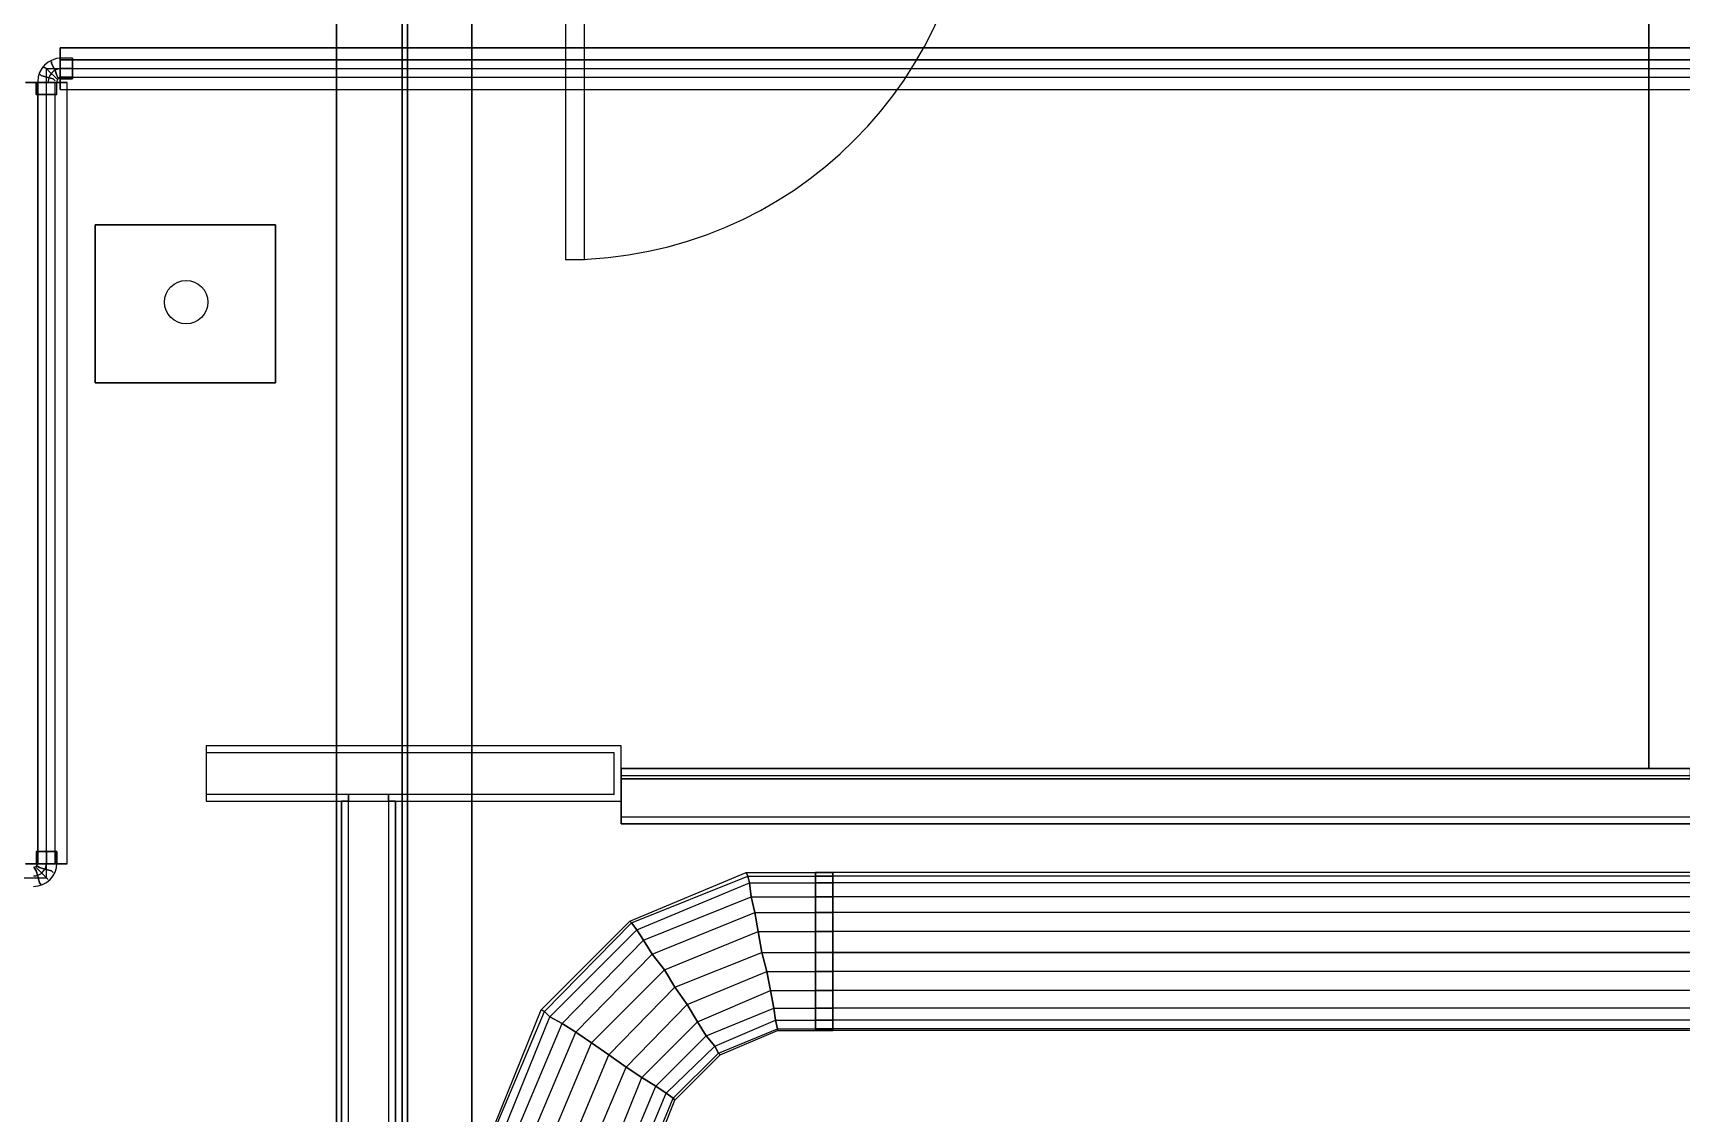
# Model space of a CAD drawing. Header units: metres. Extents: x 114 to 218, y 8 to 180.
# Drawn here: x 150.5 to 165.1, y 55.9 to 65.47 of the extents above; entities that cross this region are included whole.
import ezdxf

# ---------------------------------------------------------------- set-up
doc = ezdxf.new("R2010")
doc.units = ezdxf.units.M
doc.header["$MEASUREMENT"] = 0
for name, color, linetype in [('_Route', 7, 'Continuous'), ('A-2D-DOOR', 7, 'Continuous'), ('A-2D-GLAZ', 7, 'Continuous'), ('A-2D-I-WALL', 7, 'Continuous'), ('A-3D-GLAZ-CURT', 7, 'Continuous'), ('A-3D-I-WALL', 7, 'Continuous'), ('E-LIGHT', 7, 'Continuous'), ('E-LIGHT-CLRANCE', 7, 'Continuous'), ('M-SA2S-Round', 7, 'Continuous'), ('PL-DHW-Fitting', 7, 'Continuous'), ('PL-DHW-Pipe', 7, 'Continuous'), ('PL-DHW-Pipe_Fitting-Insulation', 7, 'Continuous'), ('S-3D-BEAM', 7, 'Continuous')]:
    doc.layers.add(name, color=color, linetype=linetype)

msp = doc.modelspace()

# ---------------------------------------------------------------- linework, layer by layer
at = {"layer": '_Route', "color": 4, "true_color": 0x00ffff}
msp.add_lwpolyline([(126.489, 57.984), (150.623, 57.984), (150.623, 65.152), (169.819, 65.152), (169.819, 85.502), (182.232, 85.502)], dxfattribs=at)
msp.add_lwpolyline([(126.489, 57.984), (150.623, 57.984), (150.623, 65.152), (169.819, 65.152), (169.819, 85.502), (182.232, 85.502)], dxfattribs=at)
at = {"layer": 'A-2D-DOOR', "color": 9, "true_color": 0xbababa}
msp.add_lwpolyline([(155.222, 67.059), (155.222, 63.46), (155.391, 63.46), (155.391, 67.059)], dxfattribs=at)
msp.add_arc((155.23, 67.067), 3.607, 270, 0, dxfattribs=at)
at = {"layer": 'A-2D-GLAZ', "color": 9, "true_color": 0xbababa}
msp.add_lwpolyline([(155.714, 58.861), (165.189, 58.861), (165.189, 58.953), (155.714, 58.953), (155.714, 58.861)], dxfattribs=at)
at = {"layer": 'A-2D-I-WALL', "color": 9, "true_color": 0xbababa}
for points in [[(153.715, 58.661), (155.714, 58.661), (155.714, 59.153), (152.038, 59.153), (152.038, 58.661)], [(155.653, 58.722), (155.653, 59.091), (152.038, 59.091)], [(153.299, 58.722), (152.038, 58.722)], [(153.653, 58.722), (153.653, 23.36), (153.299, 23.36), (153.299, 58.722)], [(155.653, 58.722), (153.653, 58.722)], [(152.038, 58.661), (153.238, 58.661)], [(153.238, 58.661), (153.238, 23.283), (153.715, 23.283), (153.715, 58.661)]]:
    msp.add_lwpolyline(points, dxfattribs=at)
at = {"layer": 'A-3D-GLAZ-CURT', "color": 131, "true_color": 0x7fffff}
for points in [[(155.714, 58.953), (155.714, 58.861)], [(155.714, 58.861), (155.714, 58.953)], [(155.714, 58.953), (165.189, 58.953), (155.714, 58.953)], [(155.714, 58.953), (155.714, 58.953)], [(155.714, 58.861), (165.189, 58.861), (155.714, 58.861)]]:
    msp.add_lwpolyline(points, dxfattribs=at)
at = {"layer": 'A-3D-I-WALL', "color": 42, "true_color": 0xdda500}
for points in [[(164.82, 58.953), (164.82, 67.121), (164.82, 58.953)], [(165.312, 58.891), (165.312, 58.953), (155.714, 58.953), (155.714, 58.891), (165.251, 58.891), (165.251, 58.522), (165.312, 58.522), (165.312, 58.891)], [(155.714, 58.461), (165.312, 58.461), (165.312, 58.522), (165.312, 58.891), (165.312, 58.953), (155.714, 58.953), (155.714, 58.661), (155.714, 58.461), (155.714, 58.953), (164.82, 58.953), (165.312, 58.953), (165.312, 58.461), (155.714, 58.461)], [(155.714, 58.953), (155.714, 58.953)], [(155.714, 58.953), (155.714, 58.953)], [(155.714, 58.891), (155.714, 58.722), (155.714, 58.661), (155.714, 58.522)], [(155.714, 58.891), (155.714, 58.891)], [(164.82, 58.953), (165.312, 58.953), (164.82, 58.953)], [(164.82, 58.953), (164.82, 58.953)], [(164.82, 58.953), (164.82, 58.953)], [(153.653, 58.661), (153.653, 58.722), (153.299, 58.722), (153.299, 58.661)], [(153.299, 58.722), (153.299, 58.722)], [(153.653, 58.722), (153.653, 58.722)], [(155.714, 58.722), (155.714, 58.722)], [(153.238, 58.661), (153.238, 23.283), (153.299, 23.283), (153.299, 23.36), (153.299, 58.661), (153.238, 58.661), (153.715, 58.661), (153.715, 23.283)], [(153.238, 58.661), (153.715, 58.661), (153.715, 23.283), (153.238, 23.283), (153.238, 58.661), (153.238, 23.283), (153.238, 49.662), (153.238, 23.283)], [(153.238, 58.661), (153.238, 58.661)], [(153.238, 58.661), (153.238, 58.661)], [(153.653, 23.283), (153.715, 23.283), (153.715, 58.661), (153.653, 58.661), (153.653, 23.36), (153.299, 23.36), (153.299, 23.283), (153.653, 23.283)], [(153.299, 58.661), (153.299, 58.661)], [(153.653, 58.661), (153.653, 58.661)], [(153.715, 58.661), (153.715, 58.661)], [(153.715, 58.661), (153.715, 58.661)], [(153.715, 58.661), (153.715, 58.661)], [(155.714, 58.661), (155.714, 58.661)], [(155.714, 58.661), (155.714, 58.661)], [(155.714, 58.461), (165.312, 58.461), (165.312, 58.522), (165.251, 58.522), (155.714, 58.522), (155.714, 58.461)], [(155.714, 58.522), (155.714, 58.522)], [(155.714, 58.461), (155.714, 58.461)], [(155.714, 58.461), (155.714, 58.461)]]:
    msp.add_lwpolyline(points, dxfattribs=at)
at = {"layer": 'E-LIGHT', "color": 5, "true_color": 0x0000ff}
for points in [[(152.653, 62.368), (151.054, 62.368), (151.054, 63.767), (152.653, 63.767), (151.054, 63.767), (151.054, 62.368), (152.653, 62.368)], [(151.054, 63.767), (151.054, 63.767)], [(151.054, 63.767), (151.054, 63.767)], [(152.653, 63.767), (152.653, 62.368), (152.653, 63.767)], [(152.653, 63.767), (152.653, 63.767)], [(152.653, 63.767), (152.653, 63.767)], [(151.853, 63.26), (151.853, 63.26)], [(151.669, 63.075), (151.669, 63.075)], [(152.038, 63.075), (152.038, 63.075)], [(151.853, 62.891), (151.853, 62.891)], [(151.054, 62.368), (151.054, 62.368)], [(151.054, 62.368), (151.054, 62.368)], [(152.653, 62.368), (152.653, 62.368)], [(152.653, 62.368), (152.653, 62.368)]]:
    msp.add_lwpolyline(points, dxfattribs=at)
msp.add_circle((151.861, 63.083), 0.192, dxfattribs=at)
msp.add_circle((151.861, 63.083), 0.192, dxfattribs=at)
at = {"layer": 'E-LIGHT-CLRANCE', "color": 150, "true_color": 0x007fff}
for points in [[(152.653, 63.767), (151.054, 63.767), (151.054, 62.368), (151.054, 63.767), (152.653, 63.767)], [(151.054, 63.767), (151.054, 63.767)], [(151.054, 63.767), (151.054, 63.767)], [(152.653, 62.368), (152.653, 63.767), (152.653, 62.368)], [(152.653, 63.767), (152.653, 63.767)], [(152.653, 63.767), (152.653, 63.767)], [(151.853, 63.26), (151.853, 63.26)], [(151.669, 63.075), (151.669, 63.075)], [(152.038, 63.075), (152.038, 63.075)], [(152.038, 63.075), (152.038, 63.075)], [(151.853, 62.891), (151.853, 62.891)], [(152.653, 62.368), (151.054, 62.368), (152.653, 62.368)], [(151.054, 62.368), (151.054, 62.368)], [(151.054, 62.368), (151.054, 62.368)], [(152.653, 62.368), (152.653, 62.368)], [(152.653, 62.368), (152.653, 62.368)]]:
    msp.add_lwpolyline(points, dxfattribs=at)
msp.add_circle((151.861, 63.083), 0.192, dxfattribs=at)
msp.add_circle((151.861, 63.083), 0.192, dxfattribs=at)
at = {"layer": 'M-SA2S-Round', "color": 5, "true_color": 0x0000ff}
for points in [[(155.807, 57.584), (155.791, 57.599), (156.822, 58.03)], [(155.791, 57.599), (155.807, 57.584), (156.837, 57.999)], [(155.853, 57.523), (155.807, 57.584), (156.837, 57.999)], [(156.837, 57.999), (156.822, 58.03), (157.591, 58.03)], [(156.822, 58.03), (156.837, 57.999), (157.591, 57.999)], [(156.822, 58.03), (156.822, 58.03)], [(156.853, 57.938), (156.837, 57.999), (157.591, 57.999)], [(156.837, 57.999), (156.853, 57.938), (157.591, 57.938)], [(156.837, 57.999), (156.837, 57.999)], [(156.837, 57.999), (156.837, 57.999)], [(166.681, 58.03), (166.681, 57.999), (157.437, 57.999), (157.437, 58.03)], [(166.681, 57.999), (166.681, 58.03), (157.437, 58.03), (157.437, 57.999)], [(157.437, 58.03), (157.437, 58.03)], [(166.681, 57.999), (166.681, 57.938), (157.437, 57.938), (157.437, 57.999)], [(166.681, 57.938), (166.681, 57.999), (157.437, 57.999), (157.437, 57.938)], [(157.437, 57.999), (157.437, 57.999)], [(157.437, 57.999), (157.437, 57.999)], [(157.591, 57.999), (157.591, 57.938), (157.591, 57.815), (157.591, 57.676), (157.591, 57.507), (157.591, 57.323), (157.591, 57.153), (157.591, 56.984), (157.591, 56.83), (157.591, 56.723), (157.591, 56.646), (157.591, 56.63), (157.591, 56.646), (157.591, 56.723), (157.591, 56.83), (157.591, 56.984), (157.591, 57.153), (157.591, 57.323), (157.591, 57.507), (157.591, 57.676), (157.591, 57.815), (157.591, 57.938), (157.591, 57.999), (157.591, 58.03), (157.591, 57.999)], [(157.591, 58.03), (157.591, 58.03)], [(157.591, 57.999), (157.591, 57.999)], [(157.591, 57.999), (157.591, 57.999)], [(155.807, 57.584), (155.853, 57.523), (156.853, 57.938)], [(155.914, 57.43), (155.853, 57.523), (156.853, 57.938)], [(156.868, 57.815), (156.853, 57.938), (157.591, 57.938)], [(156.853, 57.938), (156.868, 57.815), (157.591, 57.815)], [(156.853, 57.938), (156.853, 57.938)], [(156.853, 57.938), (156.853, 57.938)], [(166.681, 57.938), (166.681, 57.815), (157.437, 57.815), (157.437, 57.938)], [(166.681, 57.815), (166.681, 57.938), (157.437, 57.938), (157.437, 57.815)], [(157.437, 57.938), (157.437, 57.938)], [(157.437, 57.938), (157.437, 57.938)], [(157.591, 57.938), (157.591, 57.938)], [(157.591, 57.938), (157.591, 57.938)], [(155.853, 57.523), (155.914, 57.43), (156.868, 57.815)], [(155.991, 57.307), (155.914, 57.43), (156.868, 57.815)], [(155.914, 57.43), (155.991, 57.307), (156.899, 57.676)], [(156.099, 57.169), (155.991, 57.307), (156.899, 57.676)], [(156.899, 57.676), (156.868, 57.815), (157.591, 57.815)], [(156.868, 57.815), (156.899, 57.676), (157.591, 57.676)], [(156.868, 57.815), (156.868, 57.815)], [(156.868, 57.815), (156.868, 57.815)], [(156.929, 57.507), (156.899, 57.676), (157.591, 57.676)], [(156.899, 57.676), (156.929, 57.507), (157.591, 57.507)], [(156.899, 57.676), (156.899, 57.676)], [(156.899, 57.676), (156.899, 57.676)], [(166.681, 57.815), (166.681, 57.676), (157.437, 57.676), (157.437, 57.815)], [(166.681, 57.676), (166.681, 57.815), (157.437, 57.815), (157.437, 57.676)], [(157.437, 57.815), (157.437, 57.815)], [(157.437, 57.815), (157.437, 57.815)], [(166.681, 57.676), (166.681, 57.507), (157.437, 57.507), (157.437, 57.676)], [(166.681, 57.507), (166.681, 57.676), (157.437, 57.676), (157.437, 57.507)], [(157.437, 57.676), (157.437, 57.676)], [(157.437, 57.676), (157.437, 57.676)], [(157.591, 57.815), (157.591, 57.815)], [(157.591, 57.815), (157.591, 57.815)], [(157.591, 57.676), (157.591, 57.676)], [(157.591, 57.676), (157.591, 57.676)], [(155.037, 56.8), (155.007, 56.815), (155.791, 57.599)], [(155.007, 56.815), (155.037, 56.8), (155.807, 57.584)], [(155.084, 56.753), (155.037, 56.8), (155.807, 57.584)], [(155.791, 57.599), (155.791, 57.599)], [(155.807, 57.584), (155.807, 57.584)], [(155.807, 57.584), (155.807, 57.584)], [(155.037, 56.8), (155.084, 56.753), (155.853, 57.523)], [(155.191, 56.692), (155.084, 56.753), (155.853, 57.523)], [(155.084, 56.753), (155.191, 56.692), (155.914, 57.43)], [(155.314, 56.615), (155.191, 56.692), (155.914, 57.43)], [(155.76, 56.307), (155.607, 56.415), (156.191, 57.015), (156.099, 57.169), (156.929, 57.507)], [(155.853, 57.523), (155.853, 57.523)], [(155.853, 57.523), (155.853, 57.523)], [(155.914, 57.43), (155.914, 57.43)], [(155.914, 57.43), (155.914, 57.43)], [(155.991, 57.307), (156.099, 57.169), (156.929, 57.507)], [(156.299, 56.861), (156.191, 57.015), (156.96, 57.323), (156.929, 57.507), (157.591, 57.507)], [(156.929, 57.507), (156.96, 57.323), (157.591, 57.323)], [(156.929, 57.507), (156.929, 57.507)], [(156.929, 57.507), (156.929, 57.507)], [(157.437, 57.323), (157.437, 57.507)], [(166.681, 57.323), (166.681, 57.507), (157.437, 57.507), (157.437, 57.323)], [(157.437, 57.507), (157.437, 57.507)], [(157.437, 57.507), (157.437, 57.507)], [(157.591, 57.507), (157.591, 57.507)], [(157.591, 57.507), (157.591, 57.507)], [(155.191, 56.692), (155.314, 56.615), (155.991, 57.307)], [(155.453, 56.523), (155.314, 56.615), (155.991, 57.307)], [(155.991, 57.307), (155.991, 57.307)], [(155.991, 57.307), (155.991, 57.307)], [(156.099, 57.169), (156.191, 57.015), (156.96, 57.323)], [(156.96, 57.323), (157.006, 57.153), (157.591, 57.153)], [(157.006, 57.153), (156.96, 57.323), (157.591, 57.323)], [(156.96, 57.323), (156.96, 57.323)], [(156.96, 57.323), (156.96, 57.323)], [(166.681, 57.153), (166.681, 57.323), (157.437, 57.323), (157.437, 57.153)], [(157.437, 57.323), (166.681, 57.323), (166.681, 57.153), (157.437, 57.153), (157.437, 57.323)], [(157.437, 57.323), (157.437, 57.323)], [(157.437, 57.323), (157.437, 57.323)], [(157.591, 57.323), (157.591, 57.323)], [(157.591, 57.323), (157.591, 57.323)], [(155.468, 55.615), (155.284, 55.646), (155.607, 56.415), (155.453, 56.523), (156.099, 57.169)], [(155.314, 56.615), (155.453, 56.523), (156.099, 57.169)], [(156.099, 57.169), (156.099, 57.169)], [(156.099, 57.169), (156.099, 57.169)], [(156.191, 57.015), (156.299, 56.861), (157.006, 57.153)], [(156.391, 56.707), (156.299, 56.861), (157.006, 57.153)], [(157.006, 57.153), (157.037, 56.984), (157.591, 56.984)], [(157.037, 56.984), (157.006, 57.153), (157.591, 57.153)], [(157.006, 57.153), (157.006, 57.153)], [(157.006, 57.153), (157.006, 57.153)], [(166.681, 56.984), (166.681, 57.153), (157.437, 57.153), (157.437, 56.984)], [(166.681, 57.153), (166.681, 56.984), (157.437, 56.984), (157.437, 57.153)], [(157.437, 57.153), (157.437, 57.153)], [(157.437, 57.153), (157.437, 57.153)], [(157.591, 57.153), (157.591, 57.153)], [(157.591, 57.153), (157.591, 57.153)], [(155.453, 56.523), (155.607, 56.415), (156.191, 57.015)], [(156.191, 57.015), (156.191, 57.015)], [(156.191, 57.015), (156.191, 57.015)], [(156.299, 56.861), (156.391, 56.707), (157.037, 56.984)], [(156.468, 56.584), (156.391, 56.707), (157.037, 56.984)], [(157.037, 56.984), (157.068, 56.83), (157.591, 56.83)], [(157.068, 56.83), (157.037, 56.984), (157.591, 56.984)], [(157.037, 56.984), (157.037, 56.984)], [(157.037, 56.984), (157.037, 56.984)], [(166.681, 56.83), (166.681, 56.984), (157.437, 56.984), (157.437, 56.83)], [(166.681, 56.984), (166.681, 56.83), (157.437, 56.83), (157.437, 56.984)], [(157.437, 56.984), (157.437, 56.984)], [(157.437, 56.984), (157.437, 56.984)], [(157.591, 56.984), (157.591, 56.984)], [(157.591, 56.984), (157.591, 56.984)], [(154.607, 55.784), (154.591, 55.784), (155.007, 56.815)], [(154.591, 55.784), (154.607, 55.784), (155.037, 56.8)], [(154.684, 55.769), (154.607, 55.784), (155.037, 56.8)], [(155.007, 56.815), (155.007, 56.815)], [(155.037, 56.8), (155.037, 56.8)], [(155.037, 56.8), (155.037, 56.8)], [(155.607, 56.415), (155.76, 56.307), (156.299, 56.861)], [(155.899, 56.215), (155.76, 56.307), (156.299, 56.861)], [(156.299, 56.861), (156.299, 56.861)], [(156.299, 56.861), (156.299, 56.861)], [(156.391, 56.707), (156.468, 56.584), (157.068, 56.83)], [(156.545, 56.492), (156.468, 56.584), (157.068, 56.83)], [(157.068, 56.83), (157.083, 56.723), (157.591, 56.723)], [(157.083, 56.723), (157.068, 56.83), (157.591, 56.83)], [(157.068, 56.83), (157.068, 56.83)], [(157.068, 56.83), (157.068, 56.83)], [(166.681, 56.723), (166.681, 56.83), (157.437, 56.83), (157.437, 56.723)], [(166.681, 56.83), (166.681, 56.723), (157.437, 56.723), (157.437, 56.83)], [(157.437, 56.83), (157.437, 56.83)], [(157.437, 56.83), (157.437, 56.83)], [(157.591, 56.83), (157.591, 56.83)], [(157.591, 56.83), (157.591, 56.83)], [(154.607, 55.784), (154.684, 55.769), (155.084, 56.753)], [(154.791, 55.738), (154.684, 55.769), (155.084, 56.753)], [(154.684, 55.769), (154.791, 55.738), (155.191, 56.692)], [(154.93, 55.707), (154.791, 55.738), (155.191, 56.692)], [(155.084, 56.753), (155.084, 56.753)], [(155.084, 56.753), (155.084, 56.753)], [(155.191, 56.692), (155.191, 56.692)], [(155.191, 56.692), (155.191, 56.692)], [(155.76, 56.307), (155.899, 56.215), (156.391, 56.707)], [(156.022, 56.138), (155.899, 56.215), (156.391, 56.707)], [(156.391, 56.707), (156.391, 56.707)], [(156.391, 56.707), (156.391, 56.707)], [(156.468, 56.584), (156.545, 56.492), (157.083, 56.723)], [(156.576, 56.43), (156.545, 56.492), (157.083, 56.723)], [(157.083, 56.723), (157.099, 56.646), (157.591, 56.646)], [(157.099, 56.646), (157.083, 56.723), (157.591, 56.723)], [(157.083, 56.723), (157.083, 56.723)], [(157.083, 56.723), (157.083, 56.723)], [(166.681, 56.646), (166.681, 56.723), (157.437, 56.723), (157.437, 56.646)], [(166.681, 56.723), (166.681, 56.646), (157.437, 56.646), (157.437, 56.723)], [(157.437, 56.723), (157.437, 56.723)], [(157.437, 56.723), (157.437, 56.723)], [(157.591, 56.723), (157.591, 56.723)], [(157.591, 56.723), (157.591, 56.723)], [(154.791, 55.738), (154.93, 55.707), (155.314, 56.615)], [(155.099, 55.677), (154.93, 55.707), (155.314, 56.615)], [(154.93, 55.707), (155.099, 55.677), (155.453, 56.523)], [(155.284, 55.031), (155.284, 55.646), (155.099, 55.677), (155.453, 56.523)], [(155.314, 56.615), (155.314, 56.615)], [(155.314, 56.615), (155.314, 56.615)], [(155.453, 56.523), (155.453, 56.523)], [(155.453, 56.523), (155.453, 56.523)], [(155.899, 56.215), (156.022, 56.138), (156.468, 56.584)], [(156.114, 56.077), (156.022, 56.138), (156.468, 56.584)], [(156.468, 56.584), (156.468, 56.584)], [(156.468, 56.584), (156.468, 56.584)], [(156.545, 56.492), (156.576, 56.43), (157.099, 56.646)], [(156.591, 56.415), (156.576, 56.43), (157.099, 56.646)], [(156.576, 56.43), (156.591, 56.415), (157.099, 56.63)], [(157.099, 56.646), (157.099, 56.63), (157.591, 56.63)], [(157.099, 56.63), (157.099, 56.646), (157.591, 56.646)], [(157.099, 56.646), (157.099, 56.646)], [(157.099, 56.646), (157.099, 56.646)], [(157.099, 56.63), (157.099, 56.63)], [(166.681, 56.63), (166.681, 56.646), (157.437, 56.646), (157.437, 56.63)], [(166.681, 56.646), (166.681, 56.63), (157.437, 56.63), (157.437, 56.646)], [(157.437, 56.646), (157.437, 56.646)], [(157.437, 56.646), (157.437, 56.646)], [(157.437, 56.63), (157.437, 56.63)], [(157.591, 56.646), (157.591, 56.646)], [(157.591, 56.646), (157.591, 56.646)], [(157.591, 56.63), (157.591, 56.63)], [(155.099, 55.677), (155.284, 55.646), (155.607, 56.415)], [(155.607, 56.415), (155.607, 56.415)], [(155.607, 56.415), (155.607, 56.415)], [(156.022, 56.138), (156.114, 56.077), (156.545, 56.492)], [(156.176, 56.03), (156.114, 56.077), (156.545, 56.492)], [(156.114, 56.077), (156.176, 56.03), (156.576, 56.43)], [(156.191, 56.015), (156.176, 56.03), (156.576, 56.43)], [(156.176, 56.03), (156.191, 56.015), (156.591, 56.415)], [(156.545, 56.492), (156.545, 56.492)], [(156.545, 56.492), (156.545, 56.492)], [(156.576, 56.43), (156.576, 56.43)], [(156.576, 56.43), (156.576, 56.43)], [(156.591, 56.415), (156.591, 56.415)], [(155.284, 55.646), (155.468, 55.615), (155.76, 56.307)], [(155.637, 55.569), (155.468, 55.615), (155.76, 56.307)], [(155.468, 55.615), (155.637, 55.569), (155.899, 56.215)], [(155.776, 55.554), (155.637, 55.569), (155.899, 56.215)], [(155.76, 56.307), (155.76, 56.307)], [(155.76, 56.307), (155.76, 56.307)], [(155.899, 56.215), (155.899, 56.215)], [(155.899, 56.215), (155.899, 56.215)], [(155.637, 55.569), (155.776, 55.554), (156.022, 56.138)], [(155.883, 55.523), (155.776, 55.554), (156.022, 56.138)], [(155.776, 55.554), (155.883, 55.523), (156.114, 56.077)], [(155.96, 55.508), (155.883, 55.523), (156.114, 56.077)], [(156.022, 56.138), (156.022, 56.138)], [(156.022, 56.138), (156.022, 56.138)], [(156.114, 56.077), (156.114, 56.077)], [(156.114, 56.077), (156.114, 56.077)], [(155.883, 55.523), (155.96, 55.508), (156.176, 56.03)], [(155.991, 55.508), (155.96, 55.508), (156.176, 56.03)], [(155.96, 55.508), (155.991, 55.508), (156.191, 56.015)], [(156.176, 56.03), (156.176, 56.03)], [(156.176, 56.03), (156.176, 56.03)], [(156.191, 56.015), (156.191, 56.015)]]:
    msp.add_lwpolyline(points, dxfattribs=at)
at = {"layer": 'PL-DHW-Fitting', "color": 1, "true_color": 0xff0000}
for points in [[(150.715, 65.06), (150.7, 65.075), (150.654, 65.121), (150.623, 65.152), (150.592, 65.167), (150.623, 65.152), (150.654, 65.121), (150.7, 65.075), (150.715, 65.06)], [(150.715, 65.06), (150.7, 65.075), (150.654, 65.121), (150.623, 65.152), (150.592, 65.167), (150.623, 65.152), (150.654, 65.121), (150.7, 65.075), (150.715, 65.06)], [(150.731, 65.06), (150.715, 65.09), (150.7, 65.136), (150.669, 65.198), (150.669, 65.213), (150.669, 65.198), (150.7, 65.136), (150.715, 65.09), (150.731, 65.06)], [(150.731, 65.06), (150.715, 65.09), (150.7, 65.136), (150.669, 65.198), (150.669, 65.213), (150.669, 65.198), (150.7, 65.136), (150.715, 65.09), (150.731, 65.06)], [(150.746, 65.244), (150.746, 65.213), (150.746, 65.152), (150.746, 65.09), (150.746, 65.06), (150.746, 65.09), (150.746, 65.152), (150.746, 65.213), (150.746, 65.244)], [(150.854, 65.244), (150.746, 65.244)], [(150.854, 65.244), (150.746, 65.244)], [(150.746, 65.244), (150.746, 65.213), (150.746, 65.152), (150.746, 65.09), (150.746, 65.06), (150.746, 65.09), (150.746, 65.152), (150.746, 65.213), (150.746, 65.244)], [(150.854, 65.244), (150.746, 65.244)], [(150.854, 65.244), (150.746, 65.244)], [(150.746, 65.075), (150.746, 65.09), (150.746, 65.152), (150.746, 65.213), (150.746, 65.229), (150.746, 65.213), (150.746, 65.152), (150.746, 65.09), (150.746, 65.075)], [(150.746, 65.229), (150.746, 65.213), (150.746, 65.152), (150.746, 65.09), (150.746, 65.075), (150.746, 65.09), (150.746, 65.152), (150.746, 65.213), (150.746, 65.229), (150.746, 65.213), (150.746, 65.152), (150.746, 65.09), (150.746, 65.075), (150.746, 65.09), (150.746, 65.152), (150.746, 65.213), (150.746, 65.229)], [(150.854, 65.229), (150.746, 65.229)], [(150.746, 65.229), (150.746, 65.229)], [(150.746, 65.229), (150.746, 65.229)], [(150.746, 65.229), (150.746, 65.229)], [(150.854, 65.229), (150.746, 65.229)], [(150.746, 65.229), (150.746, 65.229)], [(150.746, 65.075), (150.746, 65.09), (150.746, 65.152), (150.746, 65.213), (150.746, 65.229), (150.746, 65.213), (150.746, 65.152), (150.746, 65.09), (150.746, 65.075)], [(150.746, 65.229), (150.746, 65.213), (150.746, 65.152), (150.746, 65.09), (150.746, 65.075), (150.746, 65.09), (150.746, 65.152), (150.746, 65.213), (150.746, 65.229), (150.746, 65.213), (150.746, 65.152), (150.746, 65.09), (150.746, 65.075), (150.746, 65.09), (150.746, 65.152), (150.746, 65.213), (150.746, 65.229)], [(150.854, 65.229), (150.746, 65.229)], [(150.746, 65.229), (150.746, 65.229)], [(150.746, 65.229), (150.746, 65.229)], [(150.746, 65.229), (150.746, 65.229)], [(150.854, 65.229), (150.746, 65.229)], [(150.746, 65.229), (150.746, 65.229)], [(150.854, 65.152), (150.746, 65.152)], [(150.854, 65.152), (150.746, 65.152)], [(150.854, 65.152), (150.746, 65.152)], [(150.854, 65.152), (150.746, 65.152)], [(150.746, 65.152), (150.746, 65.152)], [(150.746, 65.152), (150.746, 65.152)], [(150.854, 65.152), (150.746, 65.152)], [(150.854, 65.152), (150.746, 65.152)], [(150.854, 65.152), (150.746, 65.152)], [(150.854, 65.152), (150.746, 65.152)], [(150.746, 65.152), (150.746, 65.152)], [(150.746, 65.152), (150.746, 65.152)], [(150.854, 65.06), (150.854, 65.09), (150.854, 65.152), (150.854, 65.213), (150.854, 65.244), (150.854, 65.213), (150.854, 65.152), (150.854, 65.09), (150.854, 65.06)], [(150.854, 65.06), (150.854, 65.09), (150.854, 65.152), (150.854, 65.213), (150.854, 65.244), (150.854, 65.213), (150.854, 65.152), (150.854, 65.09), (150.854, 65.06)], [(150.854, 65.075), (150.854, 65.09), (150.854, 65.152), (150.854, 65.213), (150.854, 65.229), (150.854, 65.213), (150.854, 65.152), (150.854, 65.09), (150.854, 65.075)], [(150.854, 65.075), (150.854, 65.09), (150.854, 65.152), (150.854, 65.213), (150.854, 65.229), (150.854, 65.213), (150.854, 65.152), (150.854, 65.09), (150.854, 65.075)], [(150.715, 65.029), (150.684, 65.029), (150.623, 65.029), (150.561, 65.029), (150.531, 65.029), (150.561, 65.029), (150.623, 65.029), (150.684, 65.029), (150.715, 65.029)], [(150.531, 64.921), (150.531, 65.029)], [(150.531, 65.029), (150.531, 65.029)], [(150.531, 65.029), (150.531, 64.921)], [(150.715, 65.029), (150.684, 65.029), (150.623, 65.029), (150.561, 65.029), (150.531, 65.029), (150.561, 65.029), (150.623, 65.029), (150.684, 65.029), (150.715, 65.029)], [(150.531, 64.921), (150.531, 65.029)], [(150.531, 65.029), (150.531, 65.029)], [(150.531, 65.029), (150.531, 64.921)], [(150.546, 65.029), (150.561, 65.029), (150.623, 65.029), (150.684, 65.029), (150.7, 65.029), (150.684, 65.029), (150.623, 65.029), (150.561, 65.029), (150.546, 65.029)], [(150.7, 65.029), (150.684, 65.029), (150.623, 65.029), (150.561, 65.029), (150.546, 65.029), (150.561, 65.029), (150.623, 65.029), (150.684, 65.029), (150.7, 65.029)], [(150.546, 65.029), (150.561, 65.029), (150.623, 65.029), (150.684, 65.029), (150.7, 65.029), (150.684, 65.029), (150.623, 65.029), (150.561, 65.029), (150.546, 65.029)], [(150.546, 64.921), (150.546, 65.029)], [(150.546, 65.029), (150.546, 65.029)], [(150.7, 65.029), (150.684, 65.029), (150.623, 65.029), (150.561, 65.029), (150.546, 65.029), (150.561, 65.029), (150.623, 65.029), (150.684, 65.029), (150.7, 65.029)], [(150.546, 65.029), (150.546, 65.029)], [(150.546, 65.029), (150.546, 64.921)], [(150.546, 65.029), (150.546, 65.029)], [(150.546, 65.029), (150.561, 65.029), (150.623, 65.029), (150.684, 65.029), (150.7, 65.029), (150.684, 65.029), (150.623, 65.029), (150.561, 65.029), (150.546, 65.029)], [(150.7, 65.029), (150.684, 65.029), (150.623, 65.029), (150.561, 65.029), (150.546, 65.029), (150.561, 65.029), (150.623, 65.029), (150.684, 65.029), (150.7, 65.029)], [(150.546, 65.029), (150.561, 65.029), (150.623, 65.029), (150.684, 65.029), (150.7, 65.029), (150.684, 65.029), (150.623, 65.029), (150.561, 65.029), (150.546, 65.029)], [(150.546, 64.921), (150.546, 65.029)], [(150.546, 65.029), (150.546, 65.029)], [(150.7, 65.029), (150.684, 65.029), (150.623, 65.029), (150.561, 65.029), (150.546, 65.029), (150.561, 65.029), (150.623, 65.029), (150.684, 65.029), (150.7, 65.029)], [(150.546, 65.029), (150.546, 65.029)], [(150.546, 65.029), (150.546, 64.921)], [(150.546, 65.029), (150.546, 65.029)], [(150.7, 65.044), (150.684, 65.06), (150.623, 65.075), (150.577, 65.09), (150.561, 65.106), (150.577, 65.09), (150.623, 65.075), (150.684, 65.06), (150.7, 65.044)], [(150.7, 65.044), (150.684, 65.06), (150.623, 65.075), (150.577, 65.09), (150.561, 65.106), (150.577, 65.09), (150.623, 65.075), (150.684, 65.06), (150.7, 65.044)], [(150.623, 64.921), (150.623, 65.029)], [(150.623, 64.921), (150.623, 65.029)], [(150.623, 64.921), (150.623, 65.029)], [(150.623, 64.921), (150.623, 65.029)], [(150.623, 65.029), (150.623, 65.029)], [(150.623, 65.029), (150.623, 65.029)], [(150.623, 64.921), (150.623, 65.029)], [(150.623, 64.921), (150.623, 65.029)], [(150.623, 64.921), (150.623, 65.029)], [(150.623, 64.921), (150.623, 65.029)], [(150.623, 65.029), (150.623, 65.029)], [(150.623, 65.029), (150.623, 65.029)], [(150.7, 64.921), (150.7, 65.029)], [(150.7, 65.029), (150.7, 65.029)], [(150.7, 65.029), (150.7, 65.029)], [(150.7, 65.029), (150.7, 65.029)], [(150.7, 64.921), (150.7, 65.029)], [(150.7, 65.029), (150.7, 65.029)], [(150.7, 64.921), (150.7, 65.029)], [(150.7, 65.029), (150.7, 65.029)], [(150.7, 65.029), (150.7, 65.029)], [(150.7, 65.029), (150.7, 65.029)], [(150.7, 64.921), (150.7, 65.029)], [(150.7, 65.029), (150.7, 65.029)], [(150.715, 64.921), (150.715, 65.029)], [(150.715, 64.921), (150.715, 65.029)], [(150.715, 64.921), (150.715, 65.029)], [(150.715, 64.921), (150.715, 65.029)], [(150.854, 65.075), (150.746, 65.075)], [(150.746, 65.075), (150.746, 65.075)], [(150.746, 65.075), (150.746, 65.075)], [(150.746, 65.075), (150.854, 65.075)], [(150.746, 65.075), (150.746, 65.075)], [(150.854, 65.075), (150.746, 65.075)], [(150.746, 65.075), (150.746, 65.075)], [(150.746, 65.075), (150.746, 65.075)], [(150.746, 65.075), (150.854, 65.075)], [(150.746, 65.075), (150.746, 65.075)], [(150.854, 65.06), (150.746, 65.06)], [(150.746, 65.06), (150.746, 65.06)], [(150.746, 65.06), (150.854, 65.06)], [(150.854, 65.06), (150.746, 65.06)], [(150.746, 65.06), (150.746, 65.06)], [(150.746, 65.06), (150.854, 65.06)], [(150.854, 65.075), (150.854, 65.075)], [(150.854, 65.075), (150.854, 65.075)], [(150.854, 65.06), (150.854, 65.06)], [(150.854, 65.06), (150.854, 65.06)], [(150.531, 64.921), (150.561, 64.921), (150.623, 64.921), (150.684, 64.921), (150.715, 64.921), (150.684, 64.921), (150.623, 64.921), (150.561, 64.921), (150.531, 64.921)], [(150.531, 64.921), (150.531, 64.921)], [(150.531, 64.921), (150.561, 64.921), (150.623, 64.921), (150.684, 64.921), (150.715, 64.921), (150.684, 64.921), (150.623, 64.921), (150.561, 64.921), (150.531, 64.921)], [(150.531, 64.921), (150.531, 64.921)], [(150.546, 64.921), (150.561, 64.921), (150.623, 64.921), (150.684, 64.921), (150.7, 64.921), (150.684, 64.921), (150.623, 64.921), (150.561, 64.921), (150.546, 64.921)], [(150.546, 64.921), (150.546, 64.921)], [(150.546, 64.921), (150.561, 64.921), (150.623, 64.921), (150.684, 64.921), (150.7, 64.921), (150.684, 64.921), (150.623, 64.921), (150.561, 64.921), (150.546, 64.921)], [(150.546, 64.921), (150.546, 64.921)], [(150.715, 58.215), (150.684, 58.215), (150.623, 58.215), (150.561, 58.215), (150.531, 58.215), (150.561, 58.215), (150.623, 58.215), (150.684, 58.215), (150.715, 58.215)], [(150.531, 58.215), (150.531, 58.107)], [(150.531, 58.215), (150.531, 58.215)], [(150.531, 58.215), (150.531, 58.107)], [(150.715, 58.215), (150.684, 58.215), (150.623, 58.215), (150.561, 58.215), (150.531, 58.215), (150.561, 58.215), (150.623, 58.215), (150.684, 58.215), (150.715, 58.215)], [(150.531, 58.215), (150.531, 58.107)], [(150.531, 58.215), (150.531, 58.215)], [(150.531, 58.215), (150.531, 58.107)], [(150.7, 58.215), (150.684, 58.215), (150.623, 58.215), (150.561, 58.215), (150.546, 58.215), (150.561, 58.215), (150.623, 58.215), (150.684, 58.215), (150.7, 58.215)], [(150.546, 58.215), (150.546, 58.107)], [(150.546, 58.215), (150.546, 58.215)], [(150.546, 58.215), (150.546, 58.107)], [(150.7, 58.215), (150.684, 58.215), (150.623, 58.215), (150.561, 58.215), (150.546, 58.215), (150.561, 58.215), (150.623, 58.215), (150.684, 58.215), (150.7, 58.215)], [(150.546, 58.215), (150.546, 58.107)], [(150.546, 58.215), (150.546, 58.215)], [(150.546, 58.215), (150.546, 58.107)], [(150.623, 58.215), (150.623, 58.107)], [(150.623, 58.215), (150.623, 58.107)], [(150.623, 58.215), (150.623, 58.107)], [(150.623, 58.215), (150.623, 58.107)], [(150.623, 58.215), (150.623, 58.107)], [(150.623, 58.215), (150.623, 58.107)], [(150.623, 58.215), (150.623, 58.107)], [(150.623, 58.215), (150.623, 58.107)], [(150.7, 58.215), (150.7, 58.107)], [(150.7, 58.107), (150.7, 58.215)], [(150.7, 58.215), (150.7, 58.107)], [(150.7, 58.107), (150.7, 58.215)], [(150.715, 58.215), (150.715, 58.107)], [(150.715, 58.107), (150.715, 58.215)], [(150.715, 58.215), (150.715, 58.107)], [(150.715, 58.107), (150.715, 58.215)], [(150.577, 57.922), (150.561, 57.938), (150.546, 57.999), (150.531, 58.045), (150.515, 58.076), (150.531, 58.045), (150.546, 57.999), (150.561, 57.938), (150.577, 57.922)], [(150.577, 57.922), (150.561, 57.938), (150.546, 57.999), (150.531, 58.045), (150.515, 58.076), (150.531, 58.045), (150.546, 57.999), (150.561, 57.938), (150.577, 57.922)], [(150.531, 58.107), (150.561, 58.107), (150.623, 58.107), (150.684, 58.107), (150.715, 58.107), (150.684, 58.107), (150.623, 58.107), (150.561, 58.107), (150.531, 58.107)], [(150.531, 58.107), (150.531, 58.107)], [(150.531, 58.107), (150.561, 58.107), (150.623, 58.107), (150.684, 58.107), (150.715, 58.107), (150.684, 58.107), (150.623, 58.107), (150.561, 58.107), (150.531, 58.107)], [(150.531, 58.107), (150.531, 58.107)], [(150.684, 58.03), (150.669, 58.045), (150.608, 58.061), (150.561, 58.076), (150.531, 58.092), (150.561, 58.076), (150.608, 58.061), (150.669, 58.045), (150.684, 58.03)], [(150.684, 58.03), (150.669, 58.045), (150.608, 58.061), (150.561, 58.076), (150.531, 58.092), (150.561, 58.076), (150.608, 58.061), (150.669, 58.045), (150.684, 58.03)], [(150.638, 57.969), (150.623, 57.984), (150.592, 58.015), (150.546, 58.061), (150.531, 58.076), (150.546, 58.061), (150.592, 58.015), (150.623, 57.984), (150.638, 57.969)], [(150.638, 57.969), (150.623, 57.984), (150.592, 58.015), (150.546, 58.061), (150.531, 58.076), (150.546, 58.061), (150.592, 58.015), (150.623, 57.984), (150.638, 57.969)], [(150.7, 58.107), (150.684, 58.107), (150.623, 58.107), (150.561, 58.107), (150.546, 58.107), (150.561, 58.107), (150.623, 58.107), (150.684, 58.107), (150.7, 58.107)], [(150.546, 58.107), (150.561, 58.107), (150.623, 58.107), (150.684, 58.107), (150.7, 58.107), (150.684, 58.107), (150.623, 58.107), (150.561, 58.107), (150.546, 58.107), (150.561, 58.107), (150.623, 58.107), (150.684, 58.107), (150.7, 58.107), (150.684, 58.107), (150.623, 58.107), (150.561, 58.107), (150.546, 58.107)], [(150.546, 58.107), (150.546, 58.107)], [(150.546, 58.107), (150.546, 58.107)], [(150.546, 58.107), (150.546, 58.107)], [(150.7, 58.107), (150.684, 58.107), (150.623, 58.107), (150.561, 58.107), (150.546, 58.107), (150.561, 58.107), (150.623, 58.107), (150.684, 58.107), (150.7, 58.107)], [(150.546, 58.107), (150.561, 58.107), (150.623, 58.107), (150.684, 58.107), (150.7, 58.107), (150.684, 58.107), (150.623, 58.107), (150.561, 58.107), (150.546, 58.107), (150.561, 58.107), (150.623, 58.107), (150.684, 58.107), (150.7, 58.107), (150.684, 58.107), (150.623, 58.107), (150.561, 58.107), (150.546, 58.107)], [(150.546, 58.107), (150.546, 58.107)], [(150.546, 58.107), (150.546, 58.107)], [(150.546, 58.107), (150.546, 58.107)], [(150.623, 58.107), (150.623, 58.107)], [(150.623, 58.107), (150.623, 58.107)], [(150.623, 58.107), (150.623, 58.107)], [(150.623, 58.107), (150.623, 58.107)], [(150.7, 58.107), (150.7, 58.107)], [(150.7, 58.107), (150.7, 58.107)], [(150.7, 58.107), (150.7, 58.107)], [(150.7, 58.107), (150.7, 58.107)], [(150.7, 58.107), (150.7, 58.107)], [(150.7, 58.107), (150.7, 58.107)], [(150.7, 58.107), (150.7, 58.107)], [(150.7, 58.107), (150.7, 58.107)]]:
    msp.add_lwpolyline(points, dxfattribs=at)
for centre, radius, start, end in [((150.754, 65.036), 0.208, 90, 180), ((150.754, 65.036), 0.208, 90, 180), ((150.754, 65.036), 0.208, 90, 180), ((150.754, 65.036), 0.208, 90, 180), ((150.754, 65.036), 0.115, 90, 180), ((150.754, 65.036), 0.115, 90, 180), ((150.754, 65.036), 0.115, 90, 180), ((150.754, 65.036), 0.115, 90, 180), ((150.754, 65.036), 0.0385, 90, 180), ((150.754, 65.036), 0.0385, 90, 180), ((150.754, 65.036), 0.0385, 90, 180), ((150.754, 65.036), 0.0385, 90, 180), ((150.508, 58.115), 0.115, 270, 0), ((150.508, 58.115), 0.208, 270, 0), ((150.508, 58.115), 0.115, 270, 0), ((150.508, 58.115), 0.0385, 270, 0), ((150.508, 58.115), 0.208, 270, 0), ((150.508, 58.115), 0.0385, 270, 0), ((150.508, 58.115), 0.115, 270, 0), ((150.508, 58.115), 0.208, 270, 0), ((150.508, 58.115), 0.115, 270, 0), ((150.508, 58.115), 0.0385, 270, 0), ((150.508, 58.115), 0.208, 270, 0), ((150.508, 58.115), 0.0385, 270, 0)]:
    msp.add_arc(centre, radius, start, end, dxfattribs=at)
at = {"layer": 'PL-DHW-Pipe', "color": 1, "true_color": 0xff0000}
for points in [[(150.746, 65.229), (150.746, 65.213), (150.746, 65.152), (150.746, 65.09), (150.746, 65.075), (150.746, 65.09), (150.746, 65.152), (150.746, 65.213), (150.746, 65.229), (169.696, 65.229)], [(169.696, 65.229), (150.746, 65.229)], [(150.746, 65.229), (150.746, 65.213), (150.746, 65.152), (150.746, 65.09), (150.746, 65.075), (150.746, 65.09), (150.746, 65.152), (150.746, 65.213), (150.746, 65.229), (169.696, 65.229)], [(169.696, 65.229), (150.746, 65.229)], [(150.746, 65.152), (169.696, 65.152)], [(150.746, 65.152), (150.746, 65.152), (169.696, 65.152)], [(150.746, 65.152), (169.696, 65.152)], [(150.746, 65.152), (150.746, 65.152), (169.696, 65.152)], [(150.7, 65.029), (150.684, 65.029), (150.623, 65.029), (150.561, 65.029), (150.546, 65.029), (150.561, 65.029), (150.623, 65.029), (150.684, 65.029), (150.7, 65.029)], [(150.546, 58.107), (150.546, 65.029)], [(150.546, 65.029), (150.546, 58.107)], [(150.7, 65.029), (150.684, 65.029), (150.623, 65.029), (150.561, 65.029), (150.546, 65.029), (150.561, 65.029), (150.623, 65.029), (150.684, 65.029), (150.7, 65.029)], [(150.546, 58.107), (150.546, 65.029)], [(150.546, 65.029), (150.546, 58.107)], [(150.623, 58.107), (150.623, 65.029)], [(150.623, 58.107), (150.623, 65.029)], [(150.623, 58.107), (150.623, 65.029)], [(150.623, 58.107), (150.623, 65.029)], [(150.7, 58.107), (150.7, 65.029)], [(150.7, 65.029), (150.7, 65.029)], [(150.7, 58.107), (150.7, 65.029)], [(150.7, 58.107), (150.7, 65.029)], [(150.7, 65.029), (150.7, 65.029)], [(150.7, 58.107), (150.7, 65.029)], [(150.746, 65.075), (169.696, 65.075)], [(150.746, 65.075), (169.696, 65.075)], [(150.746, 65.075), (169.696, 65.075)], [(150.746, 65.075), (169.696, 65.075)], [(150.546, 58.107), (150.561, 58.107), (150.623, 58.107), (150.684, 58.107), (150.7, 58.107), (150.684, 58.107), (150.623, 58.107), (150.561, 58.107), (150.546, 58.107)], [(150.546, 58.107), (150.561, 58.107), (150.623, 58.107), (150.684, 58.107), (150.7, 58.107), (150.684, 58.107), (150.623, 58.107), (150.561, 58.107), (150.546, 58.107)], [(150.7, 58.107), (150.7, 58.107)], [(150.7, 58.107), (150.7, 58.107)]]:
    msp.add_lwpolyline(points, dxfattribs=at)
at = {"layer": 'PL-DHW-Pipe_Fitting-Insulation', "color": 7, "true_color": 0xfafafa}
for points in [[(150.746, 65.336), (150.746, 65.306), (150.746, 65.244), (150.746, 65.152), (150.746, 65.06), (150.746, 64.998), (150.746, 64.967), (150.746, 64.998), (150.746, 65.06), (150.746, 65.152), (150.746, 65.244), (150.746, 65.306), (150.746, 65.336), (169.696, 65.336)], [(169.696, 65.336), (150.746, 65.336)], [(150.746, 65.336), (150.746, 65.306), (150.746, 65.244), (150.746, 65.152), (150.746, 65.06), (150.746, 64.998), (150.746, 64.967), (150.746, 64.998), (150.746, 65.06), (150.746, 65.152), (150.746, 65.244), (150.746, 65.306), (150.746, 65.336), (169.696, 65.336)], [(169.696, 65.336), (150.746, 65.336)], [(150.746, 65.152), (169.696, 65.152)], [(150.746, 65.152), (150.746, 65.152), (169.696, 65.152)], [(150.746, 65.152), (169.696, 65.152)], [(150.746, 65.152), (150.746, 65.152), (169.696, 65.152)], [(150.808, 65.029), (150.777, 65.029), (150.715, 65.029), (150.623, 65.029), (150.531, 65.029), (150.469, 65.029), (150.438, 65.029), (150.469, 65.029), (150.531, 65.029), (150.623, 65.029), (150.715, 65.029), (150.777, 65.029), (150.808, 65.029)], [(150.808, 65.029), (150.777, 65.029), (150.715, 65.029), (150.623, 65.029), (150.531, 65.029), (150.469, 65.029), (150.438, 65.029), (150.469, 65.029), (150.531, 65.029), (150.623, 65.029), (150.715, 65.029), (150.777, 65.029), (150.808, 65.029)], [(150.623, 58.107), (150.623, 65.029)], [(150.623, 58.107), (150.623, 65.029)], [(150.623, 58.107), (150.623, 65.029)], [(150.623, 58.107), (150.623, 65.029)], [(150.808, 58.107), (150.808, 65.029)], [(150.808, 65.029), (150.808, 65.029)], [(150.808, 58.107), (150.808, 65.029)], [(150.808, 58.107), (150.808, 65.029)], [(150.808, 65.029), (150.808, 65.029)], [(150.808, 58.107), (150.808, 65.029)], [(150.746, 64.967), (169.696, 64.967)], [(150.746, 64.967), (169.696, 64.967)], [(150.746, 64.967), (169.696, 64.967)], [(150.746, 64.967), (169.696, 64.967)], [(150.438, 58.107), (150.469, 58.107), (150.531, 58.107), (150.623, 58.107), (150.715, 58.107), (150.777, 58.107), (150.808, 58.107), (150.777, 58.107), (150.715, 58.107), (150.623, 58.107), (150.531, 58.107), (150.469, 58.107), (150.438, 58.107)], [(150.438, 58.107), (150.469, 58.107), (150.531, 58.107), (150.623, 58.107), (150.715, 58.107), (150.777, 58.107), (150.808, 58.107), (150.777, 58.107), (150.715, 58.107), (150.623, 58.107), (150.531, 58.107), (150.469, 58.107), (150.438, 58.107)], [(150.808, 58.107), (150.808, 58.107)], [(150.808, 58.107), (150.808, 58.107)]]:
    msp.add_lwpolyline(points, dxfattribs=at)
at = {"layer": 'S-3D-BEAM', "color": 4, "true_color": 0x00ffff}
for points in [[(153.192, 77.073), (153.192, 24.529), (153.192, 77.073)], [(154.391, 24.529), (153.192, 24.529), (153.192, 24.529), (153.192, 77.073), (154.391, 77.073), (154.391, 24.529)], [(153.192, 24.529), (154.391, 24.529), (154.391, 24.529), (154.391, 77.073), (153.192, 77.073), (153.192, 24.529)], [(153.192, 77.073), (153.192, 24.529), (153.192, 77.073)], [(153.776, 24.529), (153.192, 24.529), (153.192, 24.529), (153.192, 77.073), (153.776, 77.073), (153.776, 24.529)], [(153.776, 24.529), (153.192, 24.529), (153.776, 24.529), (153.776, 24.529), (153.776, 77.073), (153.192, 77.073), (153.192, 24.529), (154.391, 24.529), (153.822, 24.529)], [(153.776, 77.073), (153.776, 24.529), (153.776, 77.073)], [(153.822, 24.529), (154.391, 24.529), (154.391, 24.529), (154.391, 77.073), (153.822, 77.073), (153.822, 24.529)], [(153.822, 77.073), (153.822, 24.529), (153.822, 77.073)], [(154.391, 24.529), (153.822, 24.529), (153.822, 24.529), (153.822, 77.073), (154.391, 77.073), (154.391, 24.529)], [(154.391, 77.073), (154.391, 24.529), (154.391, 77.073)], [(154.391, 77.073), (154.391, 24.529), (154.391, 77.073)]]:
    msp.add_lwpolyline(points, dxfattribs=at)

doc.saveas('drawing.dxf')
